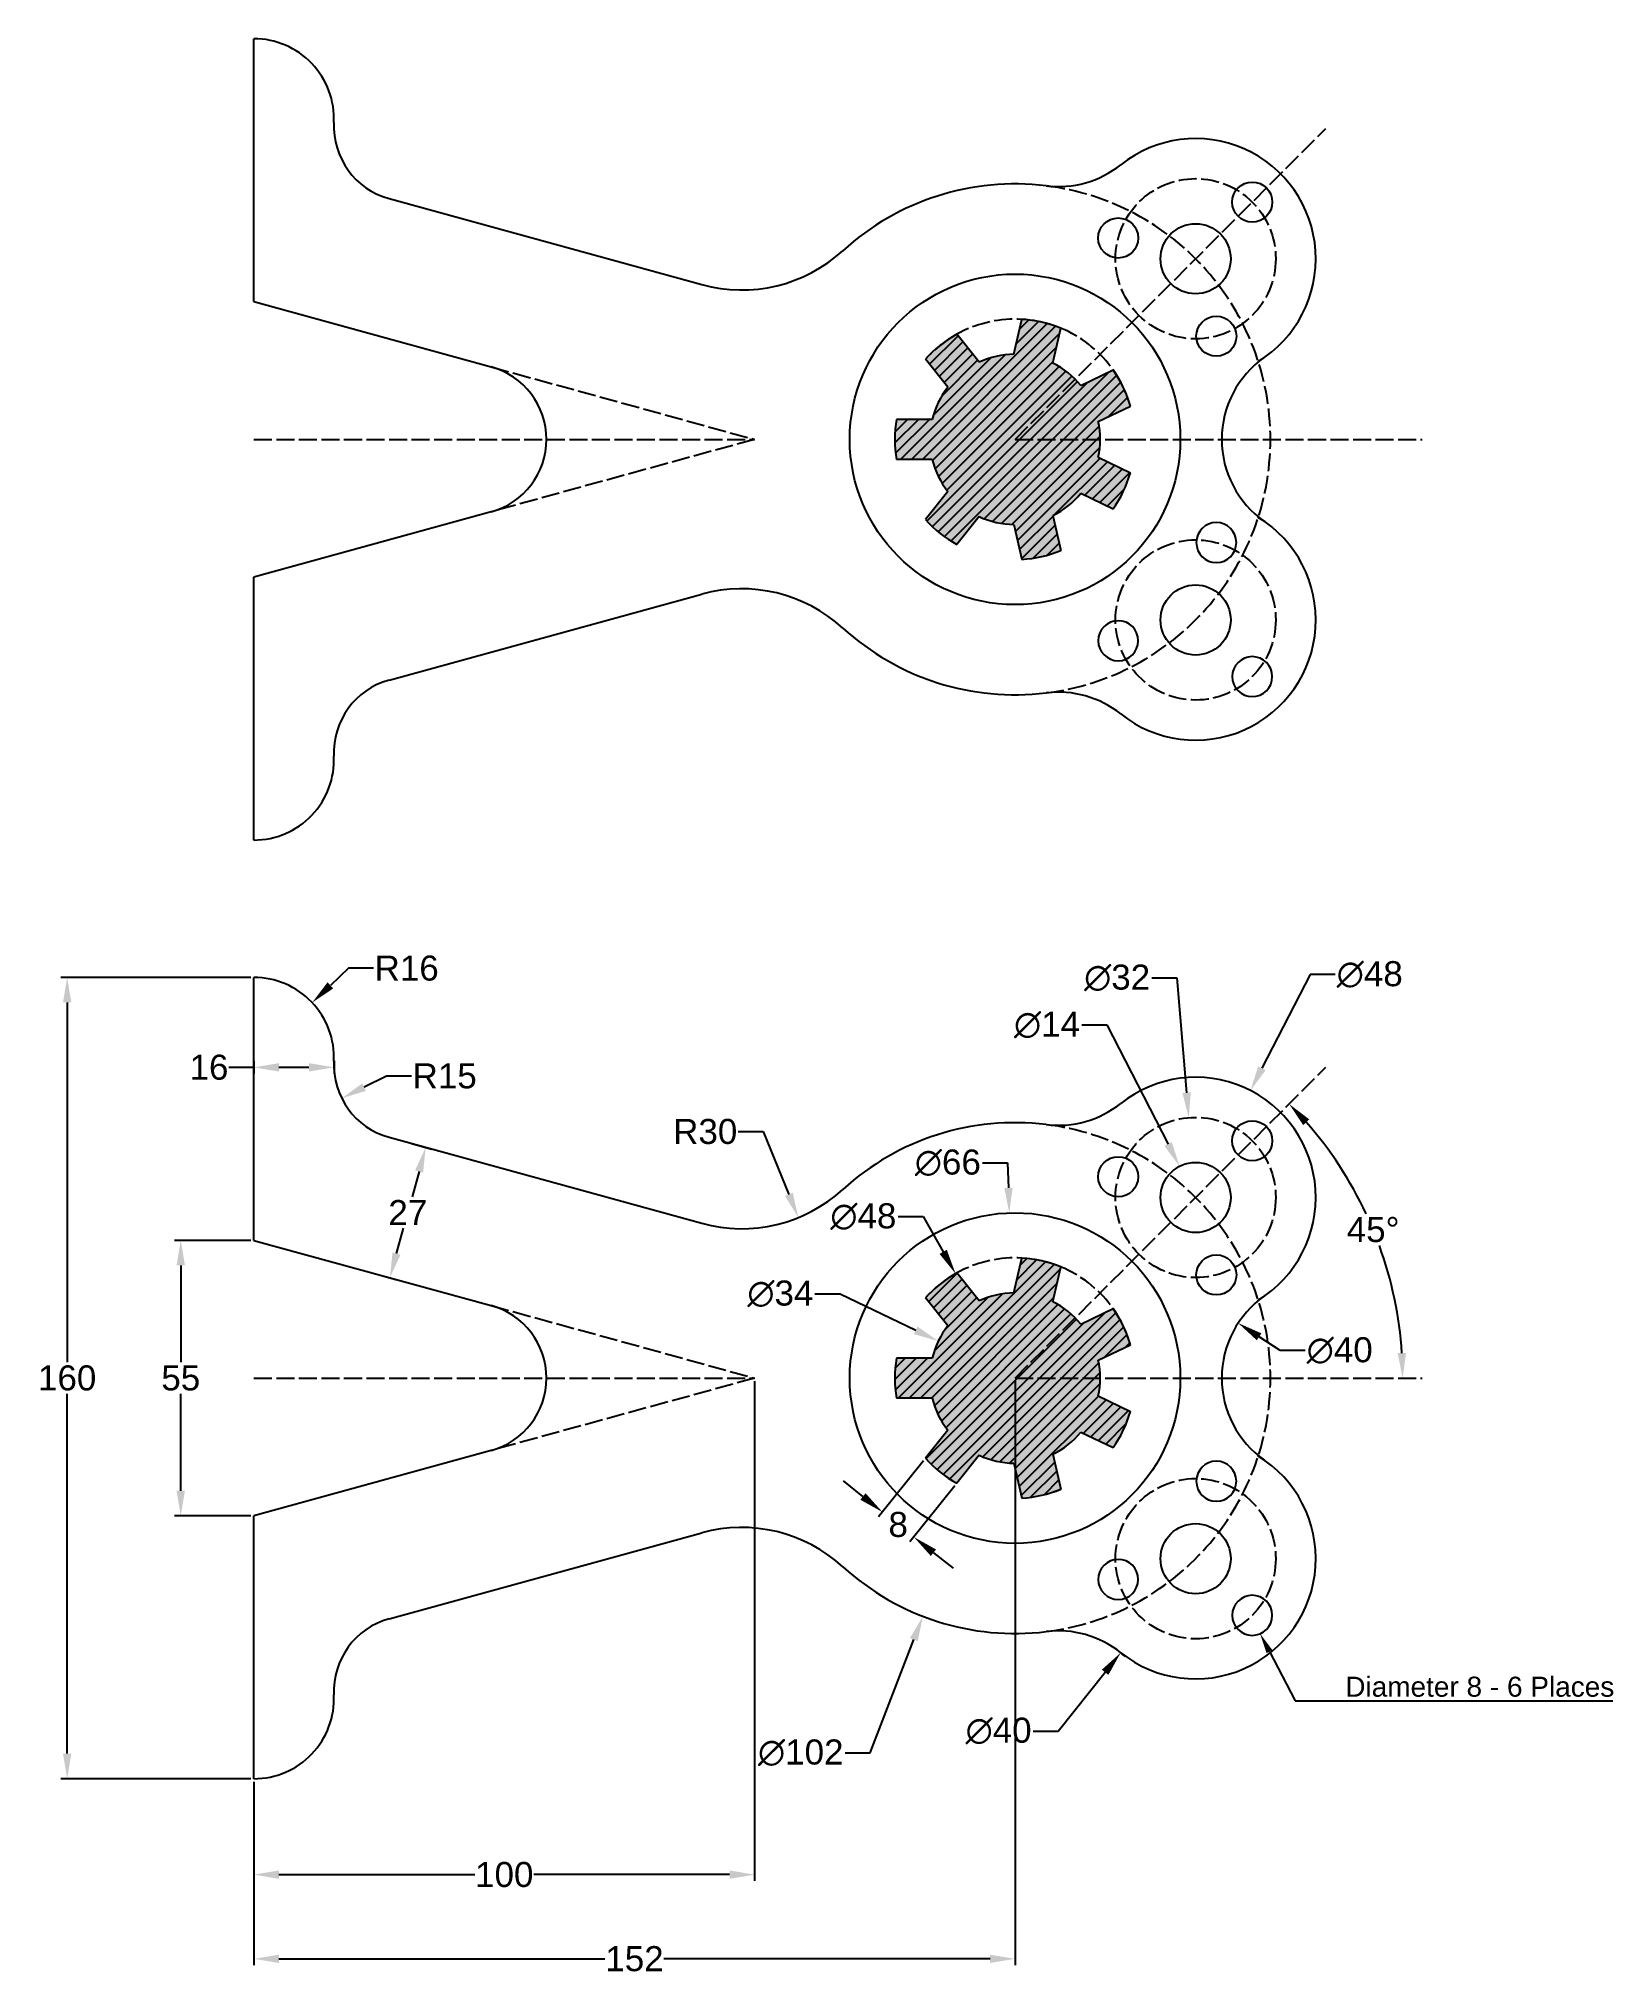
# Model space of a CAD drawing. Header units: millimetres. Extents: x 3311 to 3625, y 784 to 1171.
import ezdxf
from ezdxf import colors
from ezdxf.entities.mleader import LeaderData, LeaderLine
from ezdxf.math import Vec2, Vec3

# ---------------------------------------------------------------- set-up
doc = ezdxf.new("R2010")
doc.units = ezdxf.units.MM
doc.header["$LTSCALE"] = 0.3
doc.header["$PDMODE"] = 34
doc.header["$PDSIZE"] = 5
doc.linetypes.add('ACAD_ISO02W100', pattern=[15, 12, -3])
doc.layers.add('dim', color=3, linetype='Continuous')
doc.styles.get("Standard").update_dxf_attribs({"font": 'arial.ttf'})
doc.dimstyles.new('ISO-25', dxfattribs={"dimtxt": 5, "dimasz": 5, "dimexe": 1.25, "dimexo": 0.625, "dimtad": 0, "dimtih": 1, "dimtoh": 1, "dimtxsty": 'Standard', "dimcen": 0, "dimadec": 0, "dimazin": 0, "dimtfac": 1, "dimtofl": 0, "dimtmove": 0, "dimatfit": 3, "dimfxl": 1, "dimarcsym": 0})

# ---------------------------------------------------------------- blocks, each defined once
blk = doc.blocks.new('*U1')
for p, q in [((3.74, 4), (-3.4, 4)), ((3.74, -4), (-3.4, -4))]:
    blk.add_line(p, q)
blk.add_arc((20.26, 0), 24, 170.4059, 189.5941)
blk = doc.blocks.new('*U2')
at = {"color": 0, "linetype": 'ByBlock', "lineweight": -2, "transparency": 16777216}
for p, rotation in [((3492.95, 919.13), 308.5714285714285), ((3510.09, 923.04), 257.1428571428571), ((3523.84, 912.08), 205.7142857142857), ((3523.84, 894.49), 154.2857142857143), ((3492.95, 887.44), 51.42857142857146), ((3510.09, 883.53), 102.8571428571429)]:
    blk.add_blockref('*U1', p, dxfattribs=dict(at, rotation=rotation))
blk.add_blockref('*U1', (3485.32, 903.29), dxfattribs=at)
blk = doc.blocks.new('*U3')
blk.add_circle((0, 0), 4)
blk = doc.blocks.new('*U4')
at = {"color": 0, "linetype": 'ByBlock', "lineweight": -2, "transparency": 16777216}
blk.add_blockref('*U3', (3552.96, 950.66), dxfattribs=at)
for p, rotation in [((3526.19, 943.49), 120), ((3545.79, 923.89), 240)]:
    blk.add_blockref('*U3', p, dxfattribs=dict(at, rotation=rotation))
blk = doc.blocks.new('*U5')
blk.add_circle((0, 0), 4)
blk = doc.blocks.new('*U6')
at = {"color": 0, "linetype": 'ByBlock', "lineweight": -2, "transparency": 16777216}
blk.add_blockref('*U5', (3552.96, 950.66), dxfattribs=at)
for p, rotation in [((3526.19, 943.49), 120), ((3545.79, 923.89), 240)]:
    blk.add_blockref('*U5', p, dxfattribs=dict(at, rotation=rotation))
blk = doc.blocks.new('*D8')
at = {"layer": 'Defpoints', "color": 0, "transparency": 16777216}
for p in [(3353.59, 983.29), (3316.3, 823.29), (3353.59, 823.29)]:
    blk.add_point(p, dxfattribs=at)
at = {"layer": 'dim', "color": 0, "lineweight": -2, "transparency": 16777216}
for p, q in [((3352.96, 983.29), (3315.05, 983.29)), ((3316.3, 978.29), (3316.3, 906.46)), ((3316.3, 828.29), (3316.3, 900.11)), ((3352.96, 823.29), (3315.05, 823.29))]:
    blk.add_line(p, q, dxfattribs=at)
at = {"layer": 'dim', "color": 0, "transparency": 16777216}
for points in [[(3315.47, 978.29), (3317.14, 978.29), (3316.3, 983.29)], [(3315.47, 828.29), (3317.14, 828.29), (3316.3, 823.29)]]:
    blk.add_solid(points, dxfattribs=at)
at = {"layer": 'dim', "color": 0, "transparency": 16777216, "insert": (3316.3, 903.29), "char_height": 5, "attachment_point": 5}
blk.add_mtext('160', dxfattribs=at)
blk = doc.blocks.new('*D9')
at = {"layer": 'Defpoints', "color": 0, "transparency": 16777216}
for p in [(3353.59, 930.79), (3338.99, 875.79), (3353.59, 875.79)]:
    blk.add_point(p, dxfattribs=at)
at = {"layer": 'dim', "color": 0, "lineweight": -2, "transparency": 16777216}
for p, q in [((3352.96, 930.79), (3337.74, 930.79)), ((3338.99, 925.79), (3338.99, 906.45)), ((3338.99, 880.79), (3338.99, 900.12)), ((3352.96, 875.79), (3337.74, 875.79))]:
    blk.add_line(p, q, dxfattribs=at)
at = {"layer": 'dim', "color": 0, "transparency": 16777216}
for points in [[(3338.15, 925.79), (3339.82, 925.79), (3338.99, 930.79)], [(3338.15, 880.79), (3339.82, 880.79), (3338.99, 875.79)]]:
    blk.add_solid(points, dxfattribs=at)
at = {"layer": 'dim', "color": 0, "transparency": 16777216, "insert": (3338.99, 903.29), "char_height": 5, "attachment_point": 5}
blk.add_mtext('55', dxfattribs=at)
blk = doc.blocks.new('*D10')
at = {"layer": 'Defpoints', "color": 0, "transparency": 16777216}
for p in [(3453.59, 903.29), (3353.59, 823.29), (3453.59, 804.13)]:
    blk.add_point(p, dxfattribs=at)
at = {"layer": 'dim', "color": 0, "lineweight": -2, "transparency": 16777216}
for p, q in [((3453.59, 902.66), (3453.59, 802.88)), ((3353.59, 822.66), (3353.59, 802.88)), ((3358.59, 804.13), (3397.68, 804.13)), ((3448.59, 804.13), (3409.49, 804.13))]:
    blk.add_line(p, q, dxfattribs=at)
at = {"layer": 'dim', "color": 0, "transparency": 16777216}
for points in [[(3358.59, 804.97), (3358.59, 803.3), (3353.59, 804.13)], [(3448.59, 804.97), (3448.59, 803.3), (3453.59, 804.13)]]:
    blk.add_solid(points, dxfattribs=at)
at = {"layer": 'dim', "color": 0, "transparency": 16777216, "insert": (3403.59, 804.13), "char_height": 5, "attachment_point": 5}
blk.add_mtext('100', dxfattribs=at)
blk = doc.blocks.new('*D11')
at = {"layer": 'Defpoints', "color": 0, "transparency": 16777216}
for p in [(3505.59, 903.29), (3353.59, 823.29), (3353.59, 787.32)]:
    blk.add_point(p, dxfattribs=at)
at = {"layer": 'dim', "color": 0, "lineweight": -2, "transparency": 16777216}
for p, q in [((3505.59, 902.66), (3505.59, 786.07)), ((3353.59, 822.66), (3353.59, 786.07)), ((3358.59, 787.32), (3423.7, 787.32)), ((3500.59, 787.32), (3435.47, 787.32))]:
    blk.add_line(p, q, dxfattribs=at)
at = {"layer": 'dim', "color": 0, "transparency": 16777216}
for points in [[(3358.59, 788.15), (3358.59, 786.49), (3353.59, 787.32)], [(3500.59, 788.15), (3500.59, 786.49), (3505.59, 787.32)]]:
    blk.add_solid(points, dxfattribs=at)
at = {"layer": 'dim', "color": 0, "transparency": 16777216, "insert": (3429.59, 787.32), "char_height": 5, "attachment_point": 5}
blk.add_mtext('152', dxfattribs=at)
blk = doc.blocks.new('*D12')
at = {"layer": 'Defpoints', "color": 0, "transparency": 16777216}
for p in [(3384.45, 950.3), (3387.9, 949.35), (3377.29, 924.27)]:
    blk.add_point(p, dxfattribs=at)
at = {"layer": 'dim', "color": 0, "lineweight": -2, "transparency": 16777216}
for p, q in [((3385.05, 950.14), (3389.11, 949.02)), ((3386.58, 944.53), (3385.19, 939.47)), ((3382.07, 928.14), (3383.46, 933.2)), ((3377.89, 924.1), (3381.95, 922.99))]:
    blk.add_line(p, q, dxfattribs=at)
at = {"layer": 'dim', "color": 0, "transparency": 16777216}
for points in [[(3385.78, 944.75), (3387.38, 944.31), (3387.9, 949.35)], [(3381.27, 928.36), (3382.87, 927.92), (3380.75, 923.32)]]:
    blk.add_solid(points, dxfattribs=at)
at = {"layer": 'dim', "color": 0, "transparency": 16777216, "insert": (3384.33, 936.33), "char_height": 5, "attachment_point": 5}
blk.add_mtext('27', dxfattribs=at)
blk = doc.blocks.new('*D13')
at = {"layer": 'Defpoints', "color": 0, "transparency": 16777216}
for p in [(3365.23, 978.26), (3353.59, 967.29)]:
    blk.add_point(p, dxfattribs=at)
at = {"layer": 'dim', "color": 0, "lineweight": -2, "transparency": 16777216}
for p, q in [((3372.5, 985.12), (3368.87, 981.69)), ((3377.5, 985.12), (3372.5, 985.12))]:
    blk.add_line(p, q, dxfattribs=at)
at = {"layer": 'dim', "color": 0, "transparency": 16777216}
blk.add_solid([(3368.29, 982.3), (3369.44, 981.09), (3365.23, 978.26)], dxfattribs=at)
at = {"layer": 'dim', "color": 0, "transparency": 16777216, "insert": (3384.1, 985.12), "char_height": 5, "attachment_point": 5}
blk.add_mtext('R16', dxfattribs=at)
blk = doc.blocks.new('*D14')
at = {"layer": 'Defpoints', "color": 0, "transparency": 16777216}
for p in [(3384.55, 965.83), (3371.12, 959.15)]:
    blk.add_point(p, dxfattribs=at)
at = {"layer": 'dim', "color": 0, "lineweight": -2, "transparency": 16777216}
for p, q in [((3380.08, 963.6), (3375.6, 961.37)), ((3385.08, 963.6), (3380.08, 963.6))]:
    blk.add_line(p, q, dxfattribs=at)
at = {"layer": 'dim', "color": 0, "transparency": 16777216}
blk.add_solid([(3375.23, 962.12), (3375.97, 960.63), (3371.12, 959.15)], dxfattribs=at)
at = {"layer": 'dim', "color": 0, "transparency": 16777216, "insert": (3391.69, 963.6), "char_height": 5, "attachment_point": 5}
blk.add_mtext('R15', dxfattribs=at)
blk = doc.blocks.new('*D15')
at = {"layer": 'Defpoints', "color": 0, "transparency": 16777216}
for p in [(3353.59, 967.29), (3369.59, 967.29), (3353.59, 965.33)]:
    blk.add_point(p, dxfattribs=at)
at = {"layer": 'dim', "color": 0, "lineweight": -2, "transparency": 16777216}
for p, q in [((3353.59, 965.33), (3348.59, 965.33)), ((3353.59, 966.66), (3353.59, 964.08)), ((3364.59, 965.33), (3358.59, 965.33)), ((3369.59, 966.66), (3369.59, 964.08))]:
    blk.add_line(p, q, dxfattribs=at)
at = {"layer": 'dim', "color": 0, "transparency": 16777216}
for points in [[(3358.59, 966.17), (3358.59, 964.5), (3353.59, 965.33)], [(3364.59, 966.17), (3364.59, 964.5), (3369.59, 965.33)]]:
    blk.add_solid(points, dxfattribs=at)
at = {"layer": 'dim', "color": 0, "transparency": 16777216, "insert": (3344.62, 965.33), "char_height": 5, "attachment_point": 5}
blk.add_mtext('16', dxfattribs=at)
blk = doc.blocks.new('*D16')
at = {"layer": 'Defpoints', "color": 0, "transparency": 16777216}
for p in [(3450.99, 963.12), (3462.31, 935.34)]:
    blk.add_point(p, dxfattribs=at)
at = {"layer": 'dim', "color": 0, "lineweight": -2, "transparency": 16777216}
for p, q in [((3450.31, 952.5), (3455.31, 952.5)), ((3455.31, 952.5), (3460.42, 939.97))]:
    blk.add_line(p, q, dxfattribs=at)
at = {"layer": 'dim', "color": 0, "transparency": 16777216}
blk.add_solid([(3461.2, 940.28), (3459.65, 939.65), (3462.31, 935.34)], dxfattribs=at)
at = {"layer": 'dim', "color": 0, "transparency": 16777216, "insert": (3443.72, 952.5), "char_height": 5, "attachment_point": 5}
blk.add_mtext('R30', dxfattribs=at)
blk = doc.blocks.new('*D17')
at = {"layer": 'Defpoints', "color": 0, "transparency": 16777216}
for p in [(3538.44, 945.57), (3544.86, 933.13)]:
    blk.add_point(p, dxfattribs=at)
at = {"layer": 'dim', "color": 0, "lineweight": -2, "transparency": 16777216}
for p, q in [((3518.9, 973.79), (3523.9, 973.79)), ((3523.9, 973.79), (3536.15, 950.01))]:
    blk.add_line(p, q, dxfattribs=at)
at = {"layer": 'dim', "color": 0, "transparency": 16777216}
blk.add_solid([(3536.89, 950.4), (3535.41, 949.63), (3538.44, 945.57)], dxfattribs=at)
at = {"layer": 'dim', "color": 0, "transparency": 16777216, "insert": (3511.98, 973.79), "char_height": 5, "attachment_point": 5}
blk.add_mtext('∅14', dxfattribs=at)
blk = doc.blocks.new('*D18')
at = {"layer": 'Defpoints', "color": 0, "transparency": 16777216}
for p in [(3540.28, 955.29), (3543.02, 923.41)]:
    blk.add_point(p, dxfattribs=at)
at = {"layer": 'dim', "color": 0, "lineweight": -2, "transparency": 16777216}
for p, q in [((3532.88, 983.19), (3537.88, 983.19)), ((3537.88, 983.19), (3539.85, 960.27))]:
    blk.add_line(p, q, dxfattribs=at)
at = {"layer": 'dim', "color": 0, "transparency": 16777216}
blk.add_solid([(3540.68, 960.34), (3539.02, 960.2), (3540.28, 955.29)], dxfattribs=at)
at = {"layer": 'dim', "color": 0, "transparency": 16777216, "insert": (3525.98, 983.19), "char_height": 5, "attachment_point": 5}
blk.add_mtext('∅32', dxfattribs=at)
blk = doc.blocks.new('*D19')
at = {"layer": 'Defpoints', "color": 0, "transparency": 16777216}
for p in [(3552.6, 960.7), (3530.69, 917.99)]:
    blk.add_point(p, dxfattribs=at)
at = {"layer": 'dim', "color": 0, "lineweight": -2, "transparency": 16777216}
for p, q in [((3564.49, 983.87), (3554.89, 965.15)), ((3569.49, 983.87), (3564.49, 983.87))]:
    blk.add_line(p, q, dxfattribs=at)
at = {"layer": 'dim', "color": 0, "transparency": 16777216}
blk.add_solid([(3554.14, 965.53), (3555.63, 964.77), (3552.6, 960.7)], dxfattribs=at)
at = {"layer": 'dim', "color": 0, "transparency": 16777216, "insert": (3576.42, 983.87), "char_height": 5, "attachment_point": 5}
blk.add_mtext('∅48', dxfattribs=at)
blk = doc.blocks.new('*D21')
at = {"layer": 'Defpoints', "color": 0, "transparency": 16777216}
for p in [(3526.7, 848.45), (3501.76, 817.18)]:
    blk.add_point(p, dxfattribs=at)
at = {"layer": 'dim', "color": 0, "lineweight": -2, "transparency": 16777216}
for p, q in [((3514.23, 832.81), (3523.58, 844.54)), ((3509.23, 832.81), (3514.23, 832.81))]:
    blk.add_line(p, q, dxfattribs=at)
blk.add_arc((3514.23, 832.81), 20, 47.8476, 51.4479, dxfattribs=at)
at = {"layer": 'dim', "color": 0, "transparency": 16777216}
blk.add_solid([(3522.93, 845.06), (3524.23, 844.02), (3526.7, 848.45)], dxfattribs=at)
at = {"layer": 'dim', "color": 0, "transparency": 16777216, "insert": (3502.31, 832.81), "char_height": 5, "attachment_point": 5}
blk.add_mtext('∅40', dxfattribs=at)
blk = doc.blocks.new('*D22')
at = {"layer": 'Defpoints', "color": 0, "transparency": 16777216}
for p in [(3487.7, 887.28), (3493.96, 882.29), (3485.38, 871.54)]:
    blk.add_point(p, dxfattribs=at)
at = {"layer": 'dim', "color": 0, "lineweight": -2, "transparency": 16777216}
for p, q in [((3487.31, 886.79), (3478.35, 875.55)), ((3475.22, 879.64), (3471.31, 882.76)), ((3493.57, 881.8), (3484.6, 870.56)), ((3489.29, 868.42), (3493.2, 865.3))]:
    blk.add_line(p, q, dxfattribs=at)
at = {"layer": 'dim', "color": 0, "transparency": 16777216}
for points in [[(3475.74, 880.29), (3474.7, 878.99), (3479.13, 876.52)], [(3489.81, 869.07), (3488.77, 867.77), (3485.38, 871.54)]]:
    blk.add_solid(points, dxfattribs=at)
at = {"layer": 'dim', "color": 0, "transparency": 16777216, "insert": (3482.25, 874.03), "char_height": 5, "attachment_point": 5}
blk.add_mtext('8', dxfattribs=at)
blk = doc.blocks.new('*D23')
at = {"layer": 'Defpoints', "color": 0, "transparency": 16777216}
for p in [(3523.99, 950.85), (3487.19, 855.72)]:
    blk.add_point(p, dxfattribs=at)
at = {"layer": 'dim', "color": 0, "lineweight": -2, "transparency": 16777216}
for p, q in [((3476.64, 828.46), (3485.38, 851.06)), ((3471.64, 828.46), (3476.64, 828.46))]:
    blk.add_line(p, q, dxfattribs=at)
at = {"layer": 'dim', "color": 0, "transparency": 16777216}
blk.add_solid([(3484.6, 851.36), (3486.16, 850.76), (3487.19, 855.72)], dxfattribs=at)
at = {"layer": 'dim', "color": 0, "transparency": 16777216, "insert": (3462.8, 828.46), "char_height": 5, "attachment_point": 5}
blk.add_mtext('∅102', dxfattribs=at)
blk = doc.blocks.new('*D24')
at = {"layer": 'Defpoints', "color": 0, "transparency": 16777216}
for p in [(3490.27, 910.66), (3520.91, 895.92)]:
    blk.add_point(p, dxfattribs=at)
at = {"layer": 'dim', "color": 0, "lineweight": -2, "transparency": 16777216}
for p, q in [((3465.64, 920.1), (3470.64, 920.1)), ((3470.64, 920.1), (3485.76, 912.82))]:
    blk.add_line(p, q, dxfattribs=at)
at = {"layer": 'dim', "color": 0, "transparency": 16777216}
blk.add_solid([(3486.12, 913.57), (3485.4, 912.07), (3490.27, 910.66)], dxfattribs=at)
at = {"layer": 'dim', "color": 0, "transparency": 16777216, "insert": (3458.73, 920.1), "char_height": 5, "attachment_point": 5}
blk.add_mtext('∅34', dxfattribs=at)
blk = doc.blocks.new('*D25')
at = {"layer": 'Defpoints', "color": 0, "transparency": 16777216}
for p in [(3504.44, 936.27), (3506.73, 870.31)]:
    blk.add_point(p, dxfattribs=at)
at = {"layer": 'dim', "color": 0, "lineweight": -2, "transparency": 16777216}
for p, q in [((3499.1, 946.26), (3504.1, 946.26)), ((3504.1, 946.26), (3504.27, 941.26))]:
    blk.add_line(p, q, dxfattribs=at)
at = {"layer": 'dim', "color": 0, "transparency": 16777216}
blk.add_solid([(3505.1, 941.29), (3503.44, 941.23), (3504.44, 936.27)], dxfattribs=at)
at = {"layer": 'dim', "color": 0, "transparency": 16777216, "insert": (3492.17, 946.26), "char_height": 5, "attachment_point": 5}
blk.add_mtext('∅66', dxfattribs=at)
blk = doc.blocks.new('*D26')
at = {"layer": 'Defpoints', "color": 0, "transparency": 16777216}
for p in [(3493.71, 924.14), (3517.46, 882.43)]:
    blk.add_point(p, dxfattribs=at)
at = {"layer": 'dim', "color": 0, "lineweight": -2, "transparency": 16777216}
for p, q in [((3482.23, 935.52), (3487.23, 935.52)), ((3487.23, 935.52), (3491.24, 928.49))]:
    blk.add_line(p, q, dxfattribs=at)
at = {"layer": 'dim', "color": 0, "transparency": 16777216}
blk.add_solid([(3491.96, 928.9), (3490.51, 928.07), (3493.71, 924.14)], dxfattribs=at)
at = {"layer": 'dim', "color": 0, "transparency": 16777216, "insert": (3475.3, 935.52), "char_height": 5, "attachment_point": 5}
blk.add_mtext('∅48', dxfattribs=at)
blk = doc.blocks.new('*D27')
at = {"layer": 'Defpoints', "color": 0, "transparency": 16777216}
for p in [(3550.15, 914.27), (3583.57, 892.3)]:
    blk.add_point(p, dxfattribs=at)
at = {"layer": 'dim', "color": 0, "lineweight": -2, "transparency": 16777216}
for p, q in [((3558.5, 908.78), (3554.32, 911.53)), ((3563.5, 908.78), (3558.5, 908.78))]:
    blk.add_line(p, q, dxfattribs=at)
at = {"layer": 'dim', "color": 0, "transparency": 16777216}
blk.add_solid([(3554.78, 912.22), (3553.87, 910.83), (3550.15, 914.27)], dxfattribs=at)
at = {"layer": 'dim', "color": 0, "transparency": 16777216, "insert": (3570.42, 908.78), "char_height": 5, "attachment_point": 5}
blk.add_mtext('∅40', dxfattribs=at)
blk = doc.blocks.new('*D28')
at = {"layer": 'Defpoints', "color": 0, "transparency": 16777216}
for p in [(3567.67, 965.37), (3580.36, 923.32), (3505.59, 903.29), (3505.59, 903.29), (3586.86, 903.29)]:
    blk.add_point(p, dxfattribs=at)
at = {"layer": 'dim', "color": 0, "lineweight": -2, "transparency": 16777216}
for start, end in [(25.0624, 41.2985), (3.7015, 19.9843)]:
    blk.add_arc((3505.59, 903.29), 77.41, start, end, dxfattribs=at)
at = {"layer": 'dim', "color": 0, "transparency": 16777216}
for points in [[(3563.13, 953.8), (3564.35, 954.94), (3560.32, 958.02)], [(3583.67, 908.31), (3582, 908.26), (3582.99, 903.29)]]:
    blk.add_solid(points, dxfattribs=at)
at = {"layer": 'dim', "color": 0, "transparency": 16777216, "insert": (3577.1, 932.91), "char_height": 5, "attachment_point": 5}
blk.add_mtext('45°', dxfattribs=at)
blk = doc.blocks.new('*U30')
blk.add_circle((0, 0), 4)
blk = doc.blocks.new('*U31')
at = {"color": 0, "linetype": 'ByBlock', "lineweight": -2, "transparency": 16777216}
blk.add_blockref('*U30', (3552.96, 950.66), dxfattribs=at)
for p, rotation in [((3526.19, 943.49), 120), ((3545.79, 923.89), 240)]:
    blk.add_blockref('*U30', p, dxfattribs=dict(at, rotation=rotation))
blk = doc.blocks.new('*U32')
blk.add_circle((0, 0), 4)
blk = doc.blocks.new('*U33')
at = {"color": 0, "linetype": 'ByBlock', "lineweight": -2, "transparency": 16777216}
blk.add_blockref('*U32', (3552.96, 950.66), dxfattribs=at)
for p, rotation in [((3526.19, 943.49), 120), ((3545.79, 923.89), 240)]:
    blk.add_blockref('*U32', p, dxfattribs=dict(at, rotation=rotation))

msp = doc.modelspace()

# ---------------------------------------------------------------- hatches: boundary and pattern name
at = {"layer": 'dim', "true_color": 0xffffff, "transparency": 33554687}
h = msp.add_hatch(dxfattribs=at)
h.set_pattern_fill('ANSI31', scale=0.49)
h.paths.add_polyline_path([(3517.607, 1102.746, 0.0810461), (3513.162, 1105.944), (3514.752, 1112.906, 0.0839202), (3506.952, 1114.686), (3505.363, 1107.724, 0.1060336), (3498.412, 1106.137), (3493.959, 1111.721, 0.0839202), (3487.704, 1106.733), (3492.157, 1101.149, 0.1060336), (3489.063, 1094.725), (3481.922, 1094.725, 0.0839202), (3481.922, 1086.725), (3489.063, 1086.725, 0.1060336), (3492.157, 1080.301), (3487.704, 1074.718, 0.0839202), (3493.959, 1069.73), (3498.412, 1075.313, 0.1060336), (3505.363, 1073.727), (3506.952, 1066.764, 0.0839202), (3514.752, 1068.544), (3513.162, 1075.507, 0.1060336), (3518.737, 1079.953), (3525.171, 1076.854, 0.0839202), (3528.642, 1084.062), (3522.208, 1087.16, 0.0528686), (3522.586, 1090.725), (3505.586, 1090.725)])
h.paths.add_polyline_path([(3528.642, 1097.389, 0.0839202), (3525.171, 1104.597), (3518.737, 1101.498, 0.0247746), (3517.607, 1102.746), (3505.586, 1090.725), (3522.586, 1090.725, 0.0528686), (3522.208, 1094.29)], flags=17)
at = {"layer": 'dim', "transparency": 33554467}
h = msp.add_hatch(color=2, dxfattribs=at)
h.dxf.hatch_style = 1
h.paths.add_polyline_path([(3517.607, 1102.746, 0.0810461), (3513.162, 1105.944), (3514.752, 1112.906, 0.0839202), (3506.952, 1114.686), (3505.363, 1107.724, 0.1060336), (3498.412, 1106.137), (3493.959, 1111.721, 0.0839202), (3487.704, 1106.733), (3492.157, 1101.149, 0.1060336), (3489.063, 1094.725), (3481.922, 1094.725, 0.0839202), (3481.922, 1086.725), (3489.063, 1086.725, 0.1060336), (3492.157, 1080.301), (3487.704, 1074.718, 0.0839202), (3493.959, 1069.73), (3498.412, 1075.313, 0.1060336), (3505.363, 1073.727), (3506.952, 1066.764, 0.0839202), (3514.752, 1068.544), (3513.162, 1075.507, 0.1060336), (3518.737, 1079.953), (3525.171, 1076.854, 0.0839202), (3528.642, 1084.062), (3522.208, 1087.16, 0.0528686), (3522.586, 1090.725), (3505.586, 1090.725)])
h.paths.add_polyline_path([(3528.642, 1097.389, 0.0839202), (3525.171, 1104.597), (3518.737, 1101.498, 0.0247746), (3517.607, 1102.746), (3505.586, 1090.725), (3522.586, 1090.725, 0.0528686), (3522.208, 1094.29)], flags=17)
at = {"layer": 'dim', "true_color": 0xffffff, "transparency": 33554687}
h = msp.add_hatch(dxfattribs=at)
h.set_pattern_fill('ANSI31', scale=0.49)
h.paths.add_polyline_path([(3517.607, 915.306, 0.0810461), (3513.162, 918.504), (3514.752, 925.467, 0.0839202), (3506.952, 927.247), (3505.363, 920.284, 0.1060336), (3498.412, 918.698), (3493.959, 924.281, 0.0839202), (3487.704, 919.293), (3492.157, 913.71, 0.1060336), (3489.063, 907.286), (3481.922, 907.286, 0.0839202), (3481.922, 899.286), (3489.063, 899.286, 0.1060336), (3492.157, 892.862), (3487.704, 887.278, 0.0839202), (3493.959, 882.29), (3498.412, 887.874, 0.1060336), (3505.363, 886.287), (3506.952, 879.325, 0.0839202), (3514.752, 881.105), (3513.162, 888.067, 0.1060336), (3518.737, 892.513), (3525.171, 889.414, 0.0839202), (3528.642, 896.622), (3522.208, 899.721, 0.0528686), (3522.586, 903.286), (3505.586, 903.286)])
h.paths.add_polyline_path([(3522.208, 906.851), (3528.642, 909.949, 0.0839202), (3525.171, 917.157), (3518.737, 914.058, 0.0247746), (3517.607, 915.306), (3505.586, 903.286), (3522.586, 903.286, 0.0528686)], flags=17)
at = {"layer": 'dim', "transparency": 33554467}
h = msp.add_hatch(color=2, dxfattribs=at)
h.dxf.hatch_style = 1
h.paths.add_polyline_path([(3517.607, 915.306, 0.0810461), (3513.162, 918.504), (3514.752, 925.467, 0.0839202), (3506.952, 927.247), (3505.363, 920.284, 0.1060336), (3498.412, 918.698), (3493.959, 924.281, 0.0839202), (3487.704, 919.293), (3492.157, 913.71, 0.1060336), (3489.063, 907.286), (3481.922, 907.286, 0.0839202), (3481.922, 899.286), (3489.063, 899.286, 0.1060336), (3492.157, 892.862), (3487.704, 887.278, 0.0839202), (3493.959, 882.29), (3498.412, 887.874, 0.1060336), (3505.363, 886.287), (3506.952, 879.325, 0.0839202), (3514.752, 881.105), (3513.162, 888.067, 0.1060336), (3518.737, 892.513), (3525.171, 889.414, 0.0839202), (3528.642, 896.622), (3522.208, 899.721, 0.0528686), (3522.586, 903.286), (3505.586, 903.286)])
h.paths.add_polyline_path([(3528.642, 909.949, 0.0839202), (3525.171, 917.157), (3518.737, 914.058, 0.0247746), (3517.607, 915.306), (3505.586, 903.286), (3522.586, 903.286, 0.0528686), (3522.208, 906.851)], flags=17)

# ---------------------------------------------------------------- linework, layer by layer
for p, q in [((3353.586, 1118.225), (3353.586, 1170.725)), ((3380.574, 1138.806), (3443.031, 1121.63)), ((3353.586, 1118.225), (3400.993, 1105.188)), ((3505.363, 1107.724), (3506.952, 1114.686)), ((3498.412, 1106.137), (3493.959, 1111.721)), ((3513.162, 1105.944), (3514.752, 1112.906)), ((3492.157, 1101.149), (3487.704, 1106.733)), ((3518.737, 1101.498), (3525.171, 1104.597)), ((3489.063, 1094.725), (3481.922, 1094.725)), ((3522.208, 1094.29), (3528.642, 1097.389)), ((3489.063, 1086.725), (3481.922, 1086.725)), ((3522.208, 1087.16), (3528.642, 1084.062)), ((3492.157, 1080.301), (3487.704, 1074.718)), ((3518.737, 1079.953), (3525.171, 1076.854)), ((3400.993, 1076.262), (3353.586, 1063.225)), ((3498.412, 1075.313), (3493.959, 1069.73)), ((3513.162, 1075.507), (3514.752, 1068.544)), ((3505.363, 1073.727), (3506.952, 1066.764)), ((3353.586, 1010.725), (3353.586, 1063.225)), ((3380.574, 1042.645), (3443.031, 1059.82)), ((3353.586, 930.786), (3353.586, 983.286)), ((3380.574, 951.366), (3443.031, 934.191)), ((3353.586, 930.786), (3400.993, 917.749)), ((3400.993, 888.823), (3353.586, 875.786)), ((3353.586, 823.286), (3353.586, 875.786)), ((3380.574, 855.205), (3443.031, 872.381))]:
    msp.add_line(p, q)
at = {"linetype": 'ACAD_ISO02W100'}
for p, q in [((3505.586, 1090.725), (3567.667, 1152.806)), ((3400.993, 1105.188), (3453.586, 1090.725)), ((3353.586, 1090.725), (3453.586, 1090.725)), ((3453.586, 1090.725), (3400.993, 1076.262)), ((3505.586, 1090.725), (3586.858, 1090.725)), ((3505.586, 903.286), (3567.667, 965.367)), ((3400.993, 917.749), (3453.586, 903.286)), ((3353.586, 903.286), (3453.586, 903.286)), ((3453.586, 903.286), (3400.993, 888.823)), ((3505.586, 903.286), (3586.858, 903.286))]:
    msp.add_line(p, q, dxfattribs=at)
for centre in [(3541.648, 1126.788), (3541.648, 1054.663), (3541.648, 939.348), (3541.648, 867.223)]:
    msp.add_circle(centre, 16, dxfattribs=at)
for centre, radius in [((3541.648, 1126.788), 7), ((3505.586, 1090.725), 33), ((3541.648, 1054.663), 7), ((3541.648, 939.348), 7), ((3505.586, 903.286), 33), ((3541.648, 867.223), 7)]:
    msp.add_circle(centre, radius)
for centre, radius, start, end in [((3353.586, 1154.725), 16, 357.30721, 90), ((3384.552, 1153.269), 15, 177.30721, 254.62375), ((3541.648, 1126.788), 24, 301.39104, 128.55211), ((3514.227, 1161.198), 20, 263.00994, 308.55211), ((3505.586, 1090.725), 51, 83.00994, 132.38288), ((3450.985, 1150.557), 30, 254.62375, 312.38288), ((3505.586, 1090.725), 24, 67.54879, 86.73693), ((3505.586, 1090.725), 24, 118.97736, 138.1655), ((3505.586, 1090.725), 17, 90.75182, 114.96247), ((3505.586, 1090.725), 17, 39.32325, 63.5339), ((3566.858, 1090.725), 20, 124.95512, 235.04488), ((3505.586, 1090.725), 51, 17.65904, 17.78208), ((3397.016, 1090.725), 15, 285.37625, 74.62375), ((3505.586, 1090.725), 24, 16.12022, 35.30835), ((3505.586, 1090.725), 17, 142.18039, 166.39104), ((3505.586, 1090.725), 24, 170.40593, 189.59407), ((3505.586, 1090.725), 24, 170.40593, 189.59407), ((3505.586, 1090.725), 17, 347.89467, 12.10533), ((3505.586, 1090.725), 17, 193.60896, 217.81961), ((3505.586, 1090.725), 24, 324.69165, 343.87978), ((3505.586, 1090.725), 24, 324.69165, 343.87978), ((3505.586, 1090.725), 17, 296.4661, 320.67675), ((3505.586, 1090.725), 17, 245.03753, 269.24818), ((3541.648, 1054.663), 24, 231.44789, 58.60896), ((3505.586, 1090.725), 51, 342.21792, 342.34096), ((3505.586, 1090.725), 24, 221.8345, 241.02264), ((3505.586, 1090.725), 24, 221.8345, 241.02264), ((3505.586, 1090.725), 24, 273.26307, 292.45121), ((3505.586, 1090.725), 24, 273.26307, 292.45121), ((3450.985, 1030.894), 30, 47.61712, 105.37625), ((3505.586, 1090.725), 51, 227.61712, 276.99006), ((3384.552, 1028.182), 15, 105.37625, 182.69279), ((3514.227, 1020.253), 20, 51.44789, 96.99006), ((3353.586, 1026.725), 16, 270, 2.69279), ((3353.586, 967.286), 16, 357.30721, 90), ((3384.552, 965.829), 15, 177.30721, 254.62375), ((3541.648, 939.348), 24, 301.39104, 128.55211), ((3514.227, 973.758), 20, 263.00994, 308.55211), ((3505.586, 903.286), 51, 83.00994, 132.38288), ((3450.985, 963.117), 30, 254.62375, 312.38288), ((3397.016, 903.286), 15, 285.37625, 74.62375), ((3505.586, 903.286), 17, 90.75182, 114.96247), ((3505.586, 903.286), 17, 39.32325, 63.5339), ((3566.858, 903.286), 20, 124.95512, 235.04488), ((3505.586, 903.286), 51, 17.65904, 17.78208), ((3505.586, 903.286), 17, 142.18039, 166.39104), ((3505.586, 903.286), 24, 170.40593, 189.59407), ((3505.586, 903.286), 17, 347.89467, 12.10533), ((3505.586, 903.286), 17, 193.60896, 217.81961), ((3505.586, 903.286), 24, 324.69165, 343.87978), ((3505.586, 903.286), 17, 296.4661, 320.67675), ((3505.586, 903.286), 24, 221.8345, 241.02264), ((3505.586, 903.286), 17, 245.03753, 269.24818), ((3541.648, 867.223), 24, 231.44789, 58.60896), ((3505.586, 903.286), 51, 342.21792, 342.34096), ((3505.586, 903.286), 24, 273.26307, 292.45121), ((3450.985, 843.454), 30, 47.61712, 105.37625), ((3505.586, 903.286), 51, 227.61712, 276.99006), ((3384.552, 840.742), 15, 105.37625, 182.69279), ((3514.227, 832.813), 20, 51.44789, 96.99006), ((3353.586, 839.286), 16, 270, 2.69279)]:
    msp.add_arc(centre, radius, start, end)
for centre, radius, start, end in [((3505.586, 1090.725), 51, 276.99006, 83.00994), ((3505.586, 1090.725), 24, 16.12022, 138.1655), ((3505.586, 903.286), 51, 276.99006, 83.00994), ((3505.586, 903.286), 24, 16.12022, 138.1655)]:
    msp.add_arc(centre, radius, start, end, dxfattribs=at)

# ---------------------------------------------------------------- block references
for name, p in [('*U31', (0, 187.44)), ('*U4', (0, 0)), ('*U2', (0, 0))]:
    msp.add_blockref(name, p)
at = {"xscale": -1, "rotation": 180}
for name, p in [('*U33', (0, 1994.011)), ('*U6', (0, 1806.571))]:
    msp.add_blockref(name, p, dxfattribs=at)

# ---------------------------------------------------------------- dimensions: what is measured, and where the dimension line sits
at = {"layer": 'dim'}
dim = msp.add_radius_dim(center=(3353.586, 967.286), mpoint=(3365.227, 978.262), dimstyle='ISO-25', dxfattribs=at)
dim.commit()
dim.dimension.update_dxf_attribs({"geometry": '*D13', "text_midpoint": (3384.1, 985.122)})
for p1, p2, picture, middle in [((3543.018, 923.407), (3540.279, 955.289), '*D18', (3525.981, 983.185)), ((3530.693, 917.994), (3552.604, 960.702), '*D19', (3576.42, 983.865)), ((3544.855, 933.126), (3538.442, 945.57), '*D17', (3511.98, 973.793)), ((3523.986, 950.851), (3487.186, 855.721), '*D23', (3462.796, 828.456)), ((3517.463, 882.43), (3493.709, 924.141), '*D26', (3475.299, 935.519)), ((3520.905, 895.915), (3490.267, 910.656), '*D24', (3458.728, 920.097)), ((3583.57, 892.299), (3550.146, 914.272), '*D27', (3570.419, 908.779)), ((3501.757, 817.177), (3526.696, 848.45), '*D21', (3502.309, 832.813))]:
    dim = msp.add_diameter_dim_2p(p1=p1, p2=p2, dimstyle='ISO-25', dxfattribs=at)
    dim.commit()
    dim.dimension.update_dxf_attribs({"geometry": picture, "text_midpoint": middle, "dimtype": 163})
for base, p1, p2, picture, middle in [((3316.304, 823.286), (3353.586, 983.286), (3353.586, 823.286), '*D8', (3316.304, 903.286)), ((3338.987, 875.786), (3353.586, 930.786), (3353.586, 875.786), '*D9', (3338.987, 903.286))]:
    dim = msp.add_linear_dim(base=base, p1=p1, p2=p2, angle=90, dimstyle='ISO-25', dxfattribs=at)
    dim.commit()
    dim.dimension.update_dxf_attribs({"geometry": picture, "text_midpoint": middle})
for base, p1, p2, picture, middle in [((3353.586, 965.332), (3369.586, 967.286), (3353.586, 967.286), '*D15', (3344.617, 965.332)), ((3453.586, 804.135), (3353.586, 823.286), (3453.586, 903.286), '*D10', (3403.586, 804.135)), ((3353.586, 787.32), (3505.586, 903.286), (3353.586, 823.286), '*D11', (3429.586, 787.32))]:
    dim = msp.add_linear_dim(base=base, p1=p1, p2=p2, dimstyle='ISO-25', dxfattribs=at)
    dim.commit()
    dim.dimension.update_dxf_attribs({"geometry": picture, "text_midpoint": middle})
for center, mpoint, picture, middle in [((3384.552, 965.829), (3371.122, 959.147), '*D14', (3391.693, 963.602)), ((3450.985, 963.117), (3462.312, 935.337), '*D16', (3443.723, 952.503))]:
    dim = msp.add_radius_dim(center=center, mpoint=mpoint, dimstyle='ISO-25', dxfattribs=at)
    dim.commit()
    dim.dimension.update_dxf_attribs({"geometry": picture, "text_midpoint": middle, "dimtype": 164})
dim = msp.add_angular_dim_2l(base=(3580.357, 923.32), line1=((3505.586, 903.286), (3586.858, 903.286)), line2=((3505.586, 903.286), (3567.667, 965.367)), dimstyle='ISO-25', dxfattribs=at)
dim.commit()
dim.dimension.update_dxf_attribs({"geometry": '*D28', "text_midpoint": (3577.102, 932.909)})
for p1, p2, distance, picture, middle in [((3377.29, 924.267), (3384.449, 950.301), -3.584, '*D12', (3384.325, 936.334)), ((3487.704, 887.278), (3493.959, 882.29), -13.756, '*D22', (3482.255, 874.029))]:
    dim = msp.add_aligned_dim(p1=p1, p2=p2, distance=distance, dimstyle='ISO-25', dxfattribs=at)
    dim.commit()
    dim.dimension.update_dxf_attribs({"geometry": picture, "text_midpoint": middle})
dim = msp.add_diameter_dim_2p(p1=(3506.729, 870.305), p2=(3504.443, 936.266), dimstyle='ISO-25', dxfattribs=at)
dim.commit()
dim.dimension.update_dxf_attribs({"geometry": '*D25', "text_midpoint": (3492.172, 946.26)})

# ---------------------------------------------------------------- leaders
ml = msp.add_multileader_mtext('Standard', dxfattribs=at)
ml.set_content('{\\C256;Diameter 8 - 6 Places}', color=256)
ml.set_leader_properties()
ml.build(insert=Vec2(0, 0))
ml.multileader.update_dxf_attribs({"text_left_attachment_type": 6})
ctx = ml.context
ctx.base_point, ctx.plane_origin = Vec3(3569.532, 838.861), Vec3(3554.534, 852.231)
ctx.left_attachment = 6
notes = []
notes.append((ctx, [(0, (1, 1, 0), (3561.532, 838.861), (1, 0), 8, [(0, [(3554.534, 852.231)], 0, [])])]))
ctx.mtext.insert, ctx.mtext.flow_direction = Vec3(3571.532, 843.661), 5
for ctx, leaders in notes:
    for number, flags, end, landing, length, lines in leaders:
        leader = LeaderData()
        leader.index, (leader.has_last_leader_line, leader.has_dogleg_vector, leader.attachment_direction) = number, flags
        leader.last_leader_point, leader.dogleg_vector, leader.dogleg_length = Vec3(end), Vec3(landing), length
        for number, points, colour, breaks in lines:
            line = LeaderLine()
            line.index, line.vertices, line.color, line.breaks = number, Vec3.list(points), colors.encode_raw_color(colour), breaks
            leader.lines.append(line)
        ctx.leaders.append(leader)

doc.saveas('drawing.dxf')
